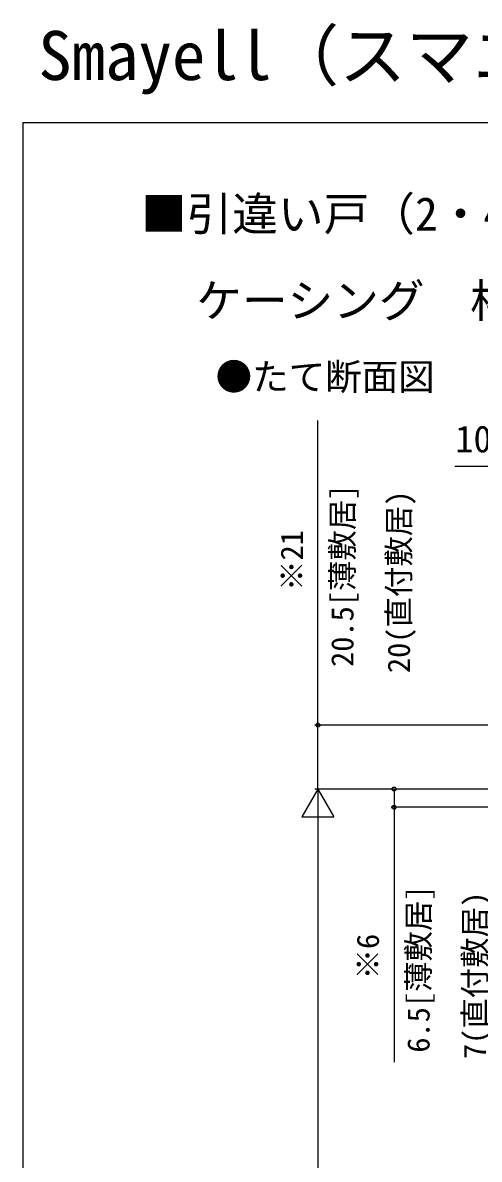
# Model space of a CAD drawing. Units: millimetres, scale not verified. Extents: x -525 to 525, y -783 to 779.
# Drawn here: x -525 to -375, y 406 to 779.5 of the extents above; entities that cross this region are included whole.
import ezdxf
from ezdxf.enums import TextEntityAlignment as Align

# ---------------------------------------------------------------- set-up
doc = ezdxf.new("R2010")
doc.units = ezdxf.units.MM
doc.header["$LTSCALE"] = 4
for name, color, linetype in [('0-2_USER1', 3, 'Continuous'), ('0-8_YKK_D', 6, 'Continuous'), ('0-9_YKK_ZWAK', 7, 'Continuous')]:
    doc.layers.add(name, color=color, linetype=linetype)
doc.styles.add('ＭＳ ゴシック', font='')
doc.styles.get('ＭＳ ゴシック').set_extended_font_data('MS Gothic')

msp = doc.modelspace()

# ---------------------------------------------------------------- linework, layer by layer
at = {"layer": '0-8_YKK_D'}
for p, q in [((-339.996, 548.701), (-428.998, 548.701)), ((-427.998, 527.701), (-433.248, 518.608)), ((-308.999, 527.701), (-428.998, 527.701)), ((-308.999, 527.701), (-428.998, 527.701)), ((-427.998, 527.701), (-422.748, 518.608)), ((-427.998, 527.701), (-427.998, 509.515)), ((-308.999, 527.701), (-403.998, 527.701)), ((-312.899, 521.701), (-403.998, 521.701)), ((-433.248, 518.608), (-422.748, 518.608)), ((-427.998, 517.201), (-427.998, 270.377))]:
    msp.add_line(p, q, dxfattribs=at)
for points in [[(-427.998, 527.701), (-427.998, 548.701), (-427.998, 648.825)], [(-338.999, 633.701), (-349.499, 633.701), (-383.049, 633.701)], [(-402.998, 527.701), (-402.998, 521.701), (-402.998, 437.942)]]:
    msp.add_lwpolyline(points, dxfattribs=at)
for centre in [(-427.998, 548.701), (-402.998, 527.701), (-402.998, 521.701)]:
    msp.add_circle(centre, 0.637, dxfattribs=at)
at = {"layer": '0-9_YKK_ZWAK'}
for q in [(-525, -783.3), (525, 746.7)]:
    msp.add_line((-525, 746.7), q, dxfattribs=at)

# ---------------------------------------------------------------- texts
at = {"layer": '0-2_USER1', "style": 'ＭＳ ゴシック'}
for s, height, p in [('Smayell（スマエル）室内引戸', 16.13, (-519.875, 755.825)), ('■引違い戸（2・4枚建）\u3000ラウンドレール', 11, (-486.153, 707.888)), ('\u3000ケーシング\u3000枠見込115', 11, (-483, 679.393)), ('●たて断面図', 8.798, (-461.636, 656.132))]:
    msp.add_text(s, height=height, dxfattribs=at).set_placement(p, align=Align.BOTTOM_LEFT)
at = {"layer": '0-8_YKK_D', "style": 'ＭＳ ゴシック'}
msp.add_text('10.5', height=8.798, dxfattribs=at).set_placement((-382.89, 635.701), align=Align.BOTTOM_LEFT)
for s, p in [('20.5[薄敷居]', (-414.123, 567.82)), ('20(直付敷居)', (-395.581, 565.803)), ('※21', (-430.737, 592.82)), ('6.5[薄敷居]', (-389.123, 441.079)), ('7(直付敷居)', (-370.581, 438.976)), ('※6', (-405.737, 465.141))]:
    msp.add_text(s, height=7.331, rotation=90, dxfattribs=at).set_placement(p, align=Align.BOTTOM_LEFT)

doc.saveas('drawing.dxf')
